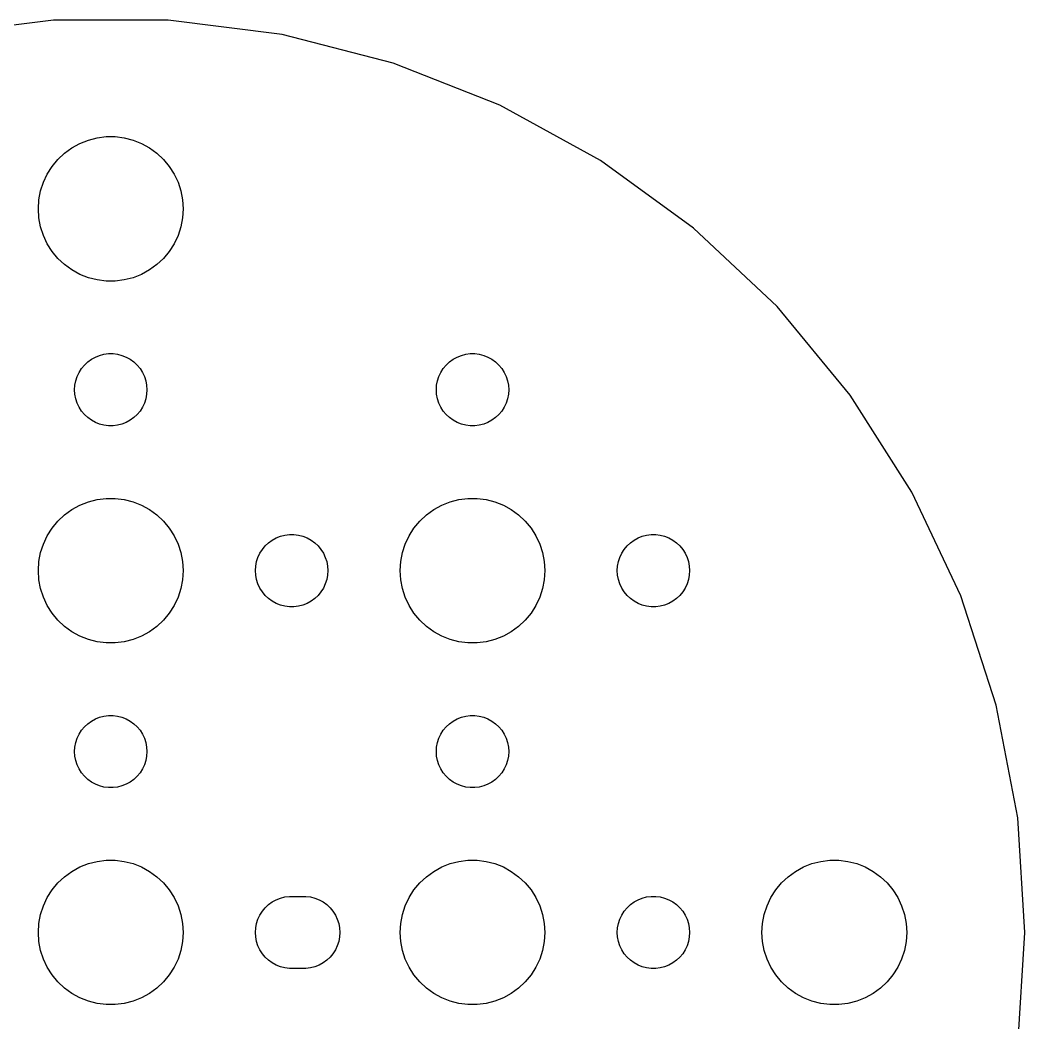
# Model space of a CAD drawing. Header units: metres. Extents: x -38 to 38, y -38 to 148.
# Drawn here: x -3.76 to 37.9, y -3.75 to 37.83 of the extents above; entities that cross this region are included whole.
import ezdxf

# ---------------------------------------------------------------- set-up
doc = ezdxf.new("R2010")
doc.units = ezdxf.units.M

msp = doc.modelspace()

# ---------------------------------------------------------------- linework, layer by layer
for p, q in [((-2.37987, 37.827), (-7.10208, 37.2305)), ((2.37987, 37.827), (-2.37987, 37.827)), ((7.10208, 37.2305), (2.37987, 37.827)), ((11.7123, 36.0468), (7.10208, 37.2305)), ((16.1378, 34.2946), (11.7123, 36.0468)), ((20.3088, 32.0015), (16.1378, 34.2946)), ((-0.927048, 32.8532), (-0.562134, 32.9469)), ((-0.562134, 32.9469), (-0.18837, 32.9941)), ((-0.18837, 32.9941), (0.18837, 32.9941)), ((0.18837, 32.9941), (0.562134, 32.9469)), ((0.562134, 32.9469), (0.927048, 32.8532)), ((-1.91226, 32.3115), (-1.60747, 32.533)), ((-1.60747, 32.533), (-1.27733, 32.7145)), ((-1.27733, 32.7145), (-0.927048, 32.8532)), ((0.927048, 32.8532), (1.27733, 32.7145)), ((1.27733, 32.7145), (1.60747, 32.533)), ((1.60747, 32.533), (1.91226, 32.3115)), ((-2.1869, 32.0536), (-1.91226, 32.3115)), ((1.91226, 32.3115), (2.1869, 32.0536)), ((-2.62891, 31.4453), (-2.42705, 31.7634)), ((-2.42705, 31.7634), (-2.1869, 32.0536)), ((2.1869, 32.0536), (2.42705, 31.7634)), ((2.42705, 31.7634), (2.62891, 31.4453)), ((24.1595, 29.2038), (20.3088, 32.0015)), ((-2.78932, 31.1044), (-2.62891, 31.4453)), ((2.62891, 31.4453), (2.78932, 31.1044)), ((-2.90575, 30.7461), (-2.78932, 31.1044)), ((2.78932, 31.1044), (2.90575, 30.7461)), ((-2.97633, 30.376), (-2.90575, 30.7461)), ((2.90575, 30.7461), (2.97633, 30.376)), ((-3, 30), (-2.97633, 30.376)), ((-2.97633, 29.624), (-3, 30)), ((2.97633, 30.376), (3, 30)), ((3, 30), (2.97633, 29.624)), ((-2.90575, 29.2539), (-2.97633, 29.624)), ((2.97633, 29.624), (2.90575, 29.2539)), ((-2.78932, 28.8956), (-2.90575, 29.2539)), ((2.90575, 29.2539), (2.78932, 28.8956)), ((27.6292, 25.9456), (24.1595, 29.2038)), ((-2.62891, 28.5547), (-2.78932, 28.8956)), ((2.78932, 28.8956), (2.62891, 28.5547)), ((-2.42705, 28.2366), (-2.62891, 28.5547)), ((2.62891, 28.5547), (2.42705, 28.2366)), ((-2.1869, 27.9464), (-2.42705, 28.2366)), ((-1.91226, 27.6884), (-2.1869, 27.9464)), ((2.1869, 27.9464), (1.91226, 27.6884)), ((2.42705, 28.2366), (2.1869, 27.9464)), ((-1.60747, 27.467), (-1.91226, 27.6884)), ((1.91226, 27.6884), (1.60747, 27.467)), ((-1.27733, 27.2855), (-1.60747, 27.467)), ((-0.927048, 27.1468), (-1.27733, 27.2855)), ((-0.562134, 27.0531), (-0.927048, 27.1468)), ((0.927048, 27.1468), (0.562134, 27.0531)), ((1.27733, 27.2855), (0.927048, 27.1468)), ((1.60747, 27.467), (1.27733, 27.2855)), ((-0.18837, 27.0059), (-0.562134, 27.0531)), ((0.18837, 27.0059), (-0.18837, 27.0059)), ((0.562134, 27.0531), (0.18837, 27.0059)), ((30.6632, 22.2781), (27.6292, 25.9456)), ((-0.956131, 23.6558), (-0.803726, 23.7665)), ((-0.803726, 23.7665), (-0.638657, 23.8572)), ((-0.638657, 23.8572), (-0.463516, 23.9266)), ((-0.463516, 23.9266), (-0.281067, 23.9734)), ((-0.281067, 23.9734), (-0.094177, 23.997)), ((-0.094177, 23.997), (0.094177, 23.997)), ((0.094177, 23.997), (0.281067, 23.9734)), ((0.281067, 23.9734), (0.463516, 23.9266)), ((0.463516, 23.9266), (0.638657, 23.8572)), ((0.638657, 23.8572), (0.803726, 23.7665)), ((0.803726, 23.7665), (0.956131, 23.6558)), ((14.0439, 23.6558), (14.1963, 23.7665)), ((14.1963, 23.7665), (14.3613, 23.8572)), ((14.3613, 23.8572), (14.5365, 23.9266)), ((14.5365, 23.9266), (14.7189, 23.9734)), ((14.7189, 23.9734), (14.9058, 23.997)), ((14.9058, 23.997), (15.0942, 23.997)), ((15.0942, 23.997), (15.2811, 23.9734)), ((15.2811, 23.9734), (15.4635, 23.9266)), ((15.4635, 23.9266), (15.6387, 23.8572)), ((15.6387, 23.8572), (15.8037, 23.7665)), ((15.8037, 23.7665), (15.9561, 23.6558)), ((-1.31445, 23.2226), (-1.21352, 23.3817)), ((-1.21352, 23.3817), (-1.09344, 23.5268)), ((-1.09344, 23.5268), (-0.956131, 23.6558)), ((0.956131, 23.6558), (1.09344, 23.5268)), ((1.09344, 23.5268), (1.21352, 23.3817)), ((1.21352, 23.3817), (1.31445, 23.2226)), ((13.6855, 23.2226), (13.7865, 23.3817)), ((13.7865, 23.3817), (13.9065, 23.5268)), ((13.9065, 23.5268), (14.0439, 23.6558)), ((15.9561, 23.6558), (16.0934, 23.5268)), ((16.0934, 23.5268), (16.2135, 23.3817)), ((16.2135, 23.3817), (16.3145, 23.2226)), ((-1.45287, 22.873), (-1.39465, 23.0522)), ((-1.39465, 23.0522), (-1.31445, 23.2226)), ((1.31445, 23.2226), (1.39465, 23.0522)), ((1.39465, 23.0522), (1.45287, 22.873)), ((13.5471, 22.873), (13.6053, 23.0522)), ((13.6053, 23.0522), (13.6855, 23.2226)), ((16.3145, 23.2226), (16.3947, 23.0522)), ((16.3947, 23.0522), (16.4529, 22.873)), ((-1.5, 22.5), (-1.48816, 22.688)), ((-1.48816, 22.312), (-1.5, 22.5)), ((-1.48816, 22.688), (-1.45287, 22.873)), ((1.45287, 22.873), (1.48816, 22.688)), ((1.48816, 22.688), (1.5, 22.5)), ((1.5, 22.5), (1.48816, 22.312)), ((13.5, 22.5), (13.5118, 22.688)), ((13.5118, 22.312), (13.5, 22.5)), ((13.5118, 22.688), (13.5471, 22.873)), ((16.4529, 22.873), (16.4882, 22.688)), ((16.4882, 22.688), (16.5, 22.5)), ((16.5, 22.5), (16.4882, 22.312)), ((-1.45287, 22.127), (-1.48816, 22.312)), ((-1.39465, 21.9478), (-1.45287, 22.127)), ((1.45287, 22.127), (1.39465, 21.9478)), ((1.48816, 22.312), (1.45287, 22.127)), ((13.5471, 22.127), (13.5118, 22.312)), ((13.6053, 21.9478), (13.5471, 22.127)), ((16.4529, 22.127), (16.3947, 21.9478)), ((16.4882, 22.312), (16.4529, 22.127)), ((33.2136, 18.2593), (30.6632, 22.2781)), ((-1.31445, 21.7774), (-1.39465, 21.9478)), ((-1.21352, 21.6183), (-1.31445, 21.7774)), ((1.31445, 21.7774), (1.21352, 21.6183)), ((1.39465, 21.9478), (1.31445, 21.7774)), ((13.6855, 21.7774), (13.6053, 21.9478)), ((13.7865, 21.6183), (13.6855, 21.7774)), ((16.3145, 21.7774), (16.2135, 21.6183)), ((16.3947, 21.9478), (16.3145, 21.7774)), ((-1.09344, 21.4732), (-1.21352, 21.6183)), ((-0.956131, 21.3442), (-1.09344, 21.4732)), ((-0.803726, 21.2335), (-0.956131, 21.3442)), ((0.956131, 21.3442), (0.803726, 21.2335)), ((1.09344, 21.4732), (0.956131, 21.3442)), ((1.21352, 21.6183), (1.09344, 21.4732)), ((13.9065, 21.4732), (13.7865, 21.6183)), ((14.0439, 21.3442), (13.9065, 21.4732)), ((14.1963, 21.2335), (14.0439, 21.3442)), ((15.9561, 21.3442), (15.8037, 21.2335)), ((16.0934, 21.4732), (15.9561, 21.3442)), ((16.2135, 21.6183), (16.0934, 21.4732)), ((-0.638657, 21.1427), (-0.803726, 21.2335)), ((-0.463516, 21.0734), (-0.638657, 21.1427)), ((-0.281067, 21.0266), (-0.463516, 21.0734)), ((-0.094177, 21.003), (-0.281067, 21.0266)), ((0.094177, 21.003), (-0.094177, 21.003)), ((0.281067, 21.0266), (0.094177, 21.003)), ((0.463516, 21.0734), (0.281067, 21.0266)), ((0.638657, 21.1427), (0.463516, 21.0734)), ((0.803726, 21.2335), (0.638657, 21.1427)), ((14.3613, 21.1427), (14.1963, 21.2335)), ((14.5365, 21.0734), (14.3613, 21.1427)), ((14.7189, 21.0266), (14.5365, 21.0734)), ((14.9058, 21.003), (14.7189, 21.0266)), ((15.0942, 21.003), (14.9058, 21.003)), ((15.2811, 21.0266), (15.0942, 21.003)), ((15.4635, 21.0734), (15.2811, 21.0266)), ((15.6387, 21.1427), (15.4635, 21.0734)), ((15.8037, 21.2335), (15.6387, 21.1427)), ((-0.927048, 17.8532), (-0.562134, 17.9469)), ((-0.562134, 17.9469), (-0.18837, 17.9941)), ((-0.18837, 17.9941), (0.18837, 17.9941)), ((0.18837, 17.9941), (0.562134, 17.9469)), ((0.562134, 17.9469), (0.927048, 17.8532)), ((14.0729, 17.8532), (14.4379, 17.9469)), ((14.4379, 17.9469), (14.8116, 17.9941)), ((14.8116, 17.9941), (15.1884, 17.9941)), ((15.1884, 17.9941), (15.5621, 17.9469)), ((15.5621, 17.9469), (15.927, 17.8532)), ((35.2402, 13.9526), (33.2136, 18.2593)), ((-1.91226, 17.3115), (-1.60747, 17.533)), ((-1.60747, 17.533), (-1.27733, 17.7145)), ((-1.27733, 17.7145), (-0.927048, 17.8532)), ((0.927048, 17.8532), (1.27733, 17.7145)), ((1.27733, 17.7145), (1.60747, 17.533)), ((1.60747, 17.533), (1.91226, 17.3115)), ((13.0877, 17.3115), (13.3925, 17.533)), ((13.3925, 17.533), (13.7227, 17.7145)), ((13.7227, 17.7145), (14.0729, 17.8532)), ((15.927, 17.8532), (16.2773, 17.7145)), ((16.2773, 17.7145), (16.6075, 17.533)), ((16.6075, 17.533), (16.9123, 17.3115)), ((-2.1869, 17.0536), (-1.91226, 17.3115)), ((1.91226, 17.3115), (2.1869, 17.0536)), ((12.8131, 17.0536), (13.0877, 17.3115)), ((16.9123, 17.3115), (17.1869, 17.0536)), ((-2.62891, 16.4453), (-2.42705, 16.7634)), ((-2.42705, 16.7634), (-2.1869, 17.0536)), ((2.1869, 17.0536), (2.42705, 16.7634)), ((2.42705, 16.7634), (2.62891, 16.4453)), ((12.3711, 16.4453), (12.5729, 16.7634)), ((12.5729, 16.7634), (12.8131, 17.0536)), ((17.1869, 17.0536), (17.427, 16.7634)), ((17.427, 16.7634), (17.6289, 16.4453)), ((-2.78932, 16.1044), (-2.62891, 16.4453)), ((2.62891, 16.4453), (2.78932, 16.1044)), ((6.54385, 16.1558), (6.69626, 16.2665)), ((6.69626, 16.2665), (6.86133, 16.3572)), ((6.86133, 16.3572), (7.03647, 16.4266)), ((7.03647, 16.4266), (7.21892, 16.4734)), ((7.21892, 16.4734), (7.40581, 16.497)), ((7.40581, 16.497), (7.59418, 16.497)), ((7.59418, 16.497), (7.78107, 16.4734)), ((7.78107, 16.4734), (7.96352, 16.4266)), ((7.96352, 16.4266), (8.13866, 16.3572)), ((8.13866, 16.3572), (8.30373, 16.2665)), ((8.30373, 16.2665), (8.45613, 16.1558)), ((12.2107, 16.1044), (12.3711, 16.4453)), ((17.6289, 16.4453), (17.7893, 16.1044)), ((21.5439, 16.1558), (21.6963, 16.2665)), ((21.6963, 16.2665), (21.8613, 16.3572)), ((21.8613, 16.3572), (22.0365, 16.4266)), ((22.0365, 16.4266), (22.2189, 16.4734)), ((22.2189, 16.4734), (22.4058, 16.497)), ((22.4058, 16.497), (22.5942, 16.497)), ((22.5942, 16.497), (22.7811, 16.4734)), ((22.7811, 16.4734), (22.9635, 16.4266)), ((22.9635, 16.4266), (23.1387, 16.3572)), ((23.1387, 16.3572), (23.3037, 16.2665)), ((23.3037, 16.2665), (23.4561, 16.1558)), ((-2.90575, 15.7461), (-2.78932, 16.1044)), ((2.78932, 16.1044), (2.90575, 15.7461)), ((6.18553, 15.7226), (6.28647, 15.8817)), ((6.28647, 15.8817), (6.40654, 16.0268)), ((6.40654, 16.0268), (6.54385, 16.1558)), ((8.45613, 16.1558), (8.59344, 16.0268)), ((8.59344, 16.0268), (8.71352, 15.8817)), ((8.71352, 15.8817), (8.81445, 15.7226)), ((12.0942, 15.7461), (12.2107, 16.1044)), ((17.7893, 16.1044), (17.9057, 15.7461)), ((21.1855, 15.7226), (21.2865, 15.8817)), ((21.2865, 15.8817), (21.4065, 16.0268)), ((21.4065, 16.0268), (21.5439, 16.1558)), ((23.4561, 16.1558), (23.5934, 16.0268)), ((23.5934, 16.0268), (23.7135, 15.8817)), ((23.7135, 15.8817), (23.8145, 15.7226)), ((-2.97633, 15.376), (-2.90575, 15.7461)), ((2.90575, 15.7461), (2.97633, 15.376)), ((6.04712, 15.373), (6.10533, 15.5522)), ((6.10533, 15.5522), (6.18553, 15.7226)), ((8.81445, 15.7226), (8.89465, 15.5522)), ((8.89465, 15.5522), (8.95287, 15.373)), ((12.0237, 15.376), (12.0942, 15.7461)), ((17.9057, 15.7461), (17.9763, 15.376)), ((21.0471, 15.373), (21.1053, 15.5522)), ((21.1053, 15.5522), (21.1855, 15.7226)), ((23.8145, 15.7226), (23.8947, 15.5522)), ((23.8947, 15.5522), (23.9529, 15.373)), ((-3, 15), (-2.97633, 15.376)), ((-2.97633, 14.624), (-3, 15)), ((2.97633, 15.376), (3, 15)), ((3, 15), (2.97633, 14.624)), ((6, 15), (6.01183, 15.188)), ((6.01183, 14.812), (6, 15)), ((6.01183, 15.188), (6.04712, 15.373)), ((8.95287, 15.373), (8.98816, 15.188)), ((8.98816, 15.188), (9, 15)), ((9, 15), (8.98816, 14.812)), ((12, 15), (12.0237, 15.376)), ((12.0237, 14.624), (12, 15)), ((17.9763, 15.376), (18, 15)), ((18, 15), (17.9763, 14.624)), ((21, 15), (21.0118, 15.188)), ((21.0118, 14.812), (21, 15)), ((21.0118, 15.188), (21.0471, 15.373)), ((23.9529, 15.373), (23.9882, 15.188)), ((23.9882, 15.188), (24, 15)), ((24, 15), (23.9882, 14.812)), ((-2.90575, 14.2539), (-2.97633, 14.624)), ((2.97633, 14.624), (2.90575, 14.2539)), ((6.04712, 14.627), (6.01183, 14.812)), ((6.10533, 14.4478), (6.04712, 14.627)), ((8.95287, 14.627), (8.89465, 14.4478)), ((8.98816, 14.812), (8.95287, 14.627)), ((12.0942, 14.2539), (12.0237, 14.624)), ((17.9763, 14.624), (17.9057, 14.2539)), ((21.0471, 14.627), (21.0118, 14.812)), ((21.1053, 14.4478), (21.0471, 14.627)), ((23.9529, 14.627), (23.8947, 14.4478)), ((23.9882, 14.812), (23.9529, 14.627)), ((-2.78932, 13.8956), (-2.90575, 14.2539)), ((2.90575, 14.2539), (2.78932, 13.8956)), ((6.18553, 14.2774), (6.10533, 14.4478)), ((6.28647, 14.1183), (6.18553, 14.2774)), ((8.81445, 14.2774), (8.71352, 14.1183)), ((8.89465, 14.4478), (8.81445, 14.2774)), ((12.2107, 13.8956), (12.0942, 14.2539)), ((17.9057, 14.2539), (17.7893, 13.8956)), ((21.1855, 14.2774), (21.1053, 14.4478)), ((21.2865, 14.1183), (21.1855, 14.2774)), ((23.8145, 14.2774), (23.7135, 14.1183)), ((23.8947, 14.4478), (23.8145, 14.2774)), ((-2.62891, 13.5547), (-2.78932, 13.8956)), ((2.78932, 13.8956), (2.62891, 13.5547)), ((6.40654, 13.9732), (6.28647, 14.1183)), ((6.54385, 13.8442), (6.40654, 13.9732)), ((6.69626, 13.7335), (6.54385, 13.8442)), ((8.45613, 13.8442), (8.30373, 13.7335)), ((8.59344, 13.9732), (8.45613, 13.8442)), ((8.71352, 14.1183), (8.59344, 13.9732)), ((12.3711, 13.5547), (12.2107, 13.8956)), ((17.7893, 13.8956), (17.6289, 13.5547)), ((21.4065, 13.9732), (21.2865, 14.1183)), ((21.5439, 13.8442), (21.4065, 13.9732)), ((21.6963, 13.7335), (21.5439, 13.8442)), ((23.4561, 13.8442), (23.3037, 13.7335)), ((23.5934, 13.9732), (23.4561, 13.8442)), ((23.7135, 14.1183), (23.5934, 13.9732)), ((36.711, 9.42578), (35.2402, 13.9526)), ((-2.42705, 13.2366), (-2.62891, 13.5547)), ((2.62891, 13.5547), (2.42705, 13.2366)), ((6.86133, 13.6427), (6.69626, 13.7335)), ((7.03647, 13.5734), (6.86133, 13.6427)), ((7.21892, 13.5266), (7.03647, 13.5734)), ((7.40581, 13.5029), (7.21892, 13.5266)), ((7.59418, 13.5029), (7.40581, 13.5029)), ((7.78107, 13.5266), (7.59418, 13.5029)), ((7.96352, 13.5734), (7.78107, 13.5266)), ((8.13866, 13.6427), (7.96352, 13.5734)), ((8.30373, 13.7335), (8.13866, 13.6427)), ((12.5729, 13.2366), (12.3711, 13.5547)), ((17.6289, 13.5547), (17.427, 13.2366)), ((21.8613, 13.6427), (21.6963, 13.7335)), ((22.0365, 13.5734), (21.8613, 13.6427)), ((22.2189, 13.5266), (22.0365, 13.5734)), ((22.4058, 13.5029), (22.2189, 13.5266)), ((22.5942, 13.5029), (22.4058, 13.5029)), ((22.7811, 13.5266), (22.5942, 13.5029)), ((22.9635, 13.5734), (22.7811, 13.5266)), ((23.1387, 13.6427), (22.9635, 13.5734)), ((23.3037, 13.7335), (23.1387, 13.6427)), ((-2.1869, 12.9464), (-2.42705, 13.2366)), ((-1.91226, 12.6884), (-2.1869, 12.9464)), ((2.1869, 12.9464), (1.91226, 12.6884)), ((2.42705, 13.2366), (2.1869, 12.9464)), ((12.8131, 12.9464), (12.5729, 13.2366)), ((13.0877, 12.6884), (12.8131, 12.9464)), ((17.1869, 12.9464), (16.9123, 12.6884)), ((17.427, 13.2366), (17.1869, 12.9464)), ((-1.60747, 12.467), (-1.91226, 12.6884)), ((1.91226, 12.6884), (1.60747, 12.467)), ((13.3925, 12.467), (13.0877, 12.6884)), ((16.9123, 12.6884), (16.6075, 12.467)), ((-1.27733, 12.2855), (-1.60747, 12.467)), ((-0.927048, 12.1468), (-1.27733, 12.2855)), ((-0.562134, 12.0531), (-0.927048, 12.1468)), ((0.927048, 12.1468), (0.562134, 12.0531)), ((1.27733, 12.2855), (0.927048, 12.1468)), ((1.60747, 12.467), (1.27733, 12.2855)), ((13.7227, 12.2855), (13.3925, 12.467)), ((14.0729, 12.1468), (13.7227, 12.2855)), ((14.4379, 12.0531), (14.0729, 12.1468)), ((15.927, 12.1468), (15.5621, 12.0531)), ((16.2773, 12.2855), (15.927, 12.1468)), ((16.6075, 12.467), (16.2773, 12.2855)), ((-0.18837, 12.0059), (-0.562134, 12.0531)), ((0.18837, 12.0059), (-0.18837, 12.0059)), ((0.562134, 12.0531), (0.18837, 12.0059)), ((14.8116, 12.0059), (14.4379, 12.0531)), ((15.1884, 12.0059), (14.8116, 12.0059)), ((15.5621, 12.0531), (15.1884, 12.0059)), ((37.6029, 4.75035), (36.711, 9.42578)), ((-0.956131, 8.65576), (-0.803726, 8.76648)), ((-0.803726, 8.76648), (-0.638657, 8.85724)), ((-0.638657, 8.85724), (-0.463516, 8.92657)), ((-0.463516, 8.92657), (-0.281067, 8.97342)), ((-0.281067, 8.97342), (-0.094177, 8.99704)), ((-0.094177, 8.99704), (0.094177, 8.99704)), ((0.094177, 8.99704), (0.281067, 8.97342)), ((0.281067, 8.97342), (0.463516, 8.92657)), ((0.463516, 8.92657), (0.638657, 8.85724)), ((0.638657, 8.85724), (0.803726, 8.76648)), ((0.803726, 8.76648), (0.956131, 8.65576)), ((14.0439, 8.65576), (14.1963, 8.76648)), ((14.1963, 8.76648), (14.3613, 8.85724)), ((14.3613, 8.85724), (14.5365, 8.92657)), ((14.5365, 8.92657), (14.7189, 8.97342)), ((14.7189, 8.97342), (14.9058, 8.99704)), ((14.9058, 8.99704), (15.0942, 8.99704)), ((15.0942, 8.99704), (15.2811, 8.97342)), ((15.2811, 8.97342), (15.4635, 8.92657)), ((15.4635, 8.92657), (15.6387, 8.85724)), ((15.6387, 8.85724), (15.8037, 8.76648)), ((15.8037, 8.76648), (15.9561, 8.65576)), ((-1.31445, 8.22263), (-1.21352, 8.38167)), ((-1.21352, 8.38167), (-1.09344, 8.52681)), ((-1.09344, 8.52681), (-0.956131, 8.65576)), ((0.956131, 8.65576), (1.09344, 8.52681)), ((1.09344, 8.52681), (1.21352, 8.38167)), ((1.21352, 8.38167), (1.31445, 8.22263)), ((13.6855, 8.22263), (13.7865, 8.38167)), ((13.7865, 8.38167), (13.9065, 8.52681)), ((13.9065, 8.52681), (14.0439, 8.65576)), ((15.9561, 8.65576), (16.0934, 8.52681)), ((16.0934, 8.52681), (16.2135, 8.38167)), ((16.2135, 8.38167), (16.3145, 8.22263)), ((-1.45287, 7.87303), (-1.39465, 8.05219)), ((-1.39465, 8.05219), (-1.31445, 8.22263)), ((1.31445, 8.22263), (1.39465, 8.05219)), ((1.39465, 8.05219), (1.45287, 7.87303)), ((13.5471, 7.87303), (13.6053, 8.05219)), ((13.6053, 8.05219), (13.6855, 8.22263)), ((16.3145, 8.22263), (16.3947, 8.05219)), ((16.3947, 8.05219), (16.4529, 7.87303)), ((-1.5, 7.5), (-1.48816, 7.68799)), ((-1.48816, 7.312), (-1.5, 7.5)), ((-1.48816, 7.68799), (-1.45287, 7.87303)), ((1.45287, 7.87303), (1.48816, 7.68799)), ((1.48816, 7.68799), (1.5, 7.5)), ((1.5, 7.5), (1.48816, 7.312)), ((13.5, 7.5), (13.5118, 7.68799)), ((13.5118, 7.312), (13.5, 7.5)), ((13.5118, 7.68799), (13.5471, 7.87303)), ((16.4529, 7.87303), (16.4882, 7.68799)), ((16.4882, 7.68799), (16.5, 7.5)), ((16.5, 7.5), (16.4882, 7.312)), ((-1.45287, 7.12695), (-1.48816, 7.312)), ((-1.39465, 6.9478), (-1.45287, 7.12695)), ((1.45287, 7.12695), (1.39465, 6.9478)), ((1.48816, 7.312), (1.45287, 7.12695)), ((13.5471, 7.12695), (13.5118, 7.312)), ((13.6053, 6.9478), (13.5471, 7.12695)), ((16.4529, 7.12695), (16.3947, 6.9478)), ((16.4882, 7.312), (16.4529, 7.12695)), ((-1.31445, 6.77736), (-1.39465, 6.9478)), ((-1.21352, 6.61832), (-1.31445, 6.77736)), ((1.31445, 6.77736), (1.21352, 6.61832)), ((1.39465, 6.9478), (1.31445, 6.77736)), ((13.6855, 6.77736), (13.6053, 6.9478)), ((13.7865, 6.61832), (13.6855, 6.77736)), ((16.3145, 6.77736), (16.2135, 6.61832)), ((16.3947, 6.9478), (16.3145, 6.77736)), ((-1.09344, 6.47318), (-1.21352, 6.61832)), ((-0.956131, 6.34422), (-1.09344, 6.47318)), ((-0.803726, 6.23351), (-0.956131, 6.34422)), ((0.956131, 6.34422), (0.803726, 6.23351)), ((1.09344, 6.47318), (0.956131, 6.34422)), ((1.21352, 6.61832), (1.09344, 6.47318)), ((13.9065, 6.47318), (13.7865, 6.61832)), ((14.0439, 6.34422), (13.9065, 6.47318)), ((14.1963, 6.23351), (14.0439, 6.34422)), ((15.9561, 6.34422), (15.8037, 6.23351)), ((16.0934, 6.47318), (15.9561, 6.34422)), ((16.2135, 6.61832), (16.0934, 6.47318)), ((-0.638657, 6.14275), (-0.803726, 6.23351)), ((-0.463516, 6.07341), (-0.638657, 6.14275)), ((-0.281067, 6.02657), (-0.463516, 6.07341)), ((-0.094177, 6.00294), (-0.281067, 6.02657)), ((0.094177, 6.00294), (-0.094177, 6.00294)), ((0.281067, 6.02657), (0.094177, 6.00294)), ((0.463516, 6.07341), (0.281067, 6.02657)), ((0.638657, 6.14275), (0.463516, 6.07341)), ((0.803726, 6.23351), (0.638657, 6.14275)), ((14.3613, 6.14275), (14.1963, 6.23351)), ((14.5365, 6.07341), (14.3613, 6.14275)), ((14.7189, 6.02657), (14.5365, 6.07341)), ((14.9058, 6.00294), (14.7189, 6.02657)), ((15.0942, 6.00294), (14.9058, 6.00294)), ((15.2811, 6.02657), (15.0942, 6.00294)), ((15.4635, 6.07341), (15.2811, 6.02657)), ((15.6387, 6.14275), (15.4635, 6.07341)), ((15.8037, 6.23351), (15.6387, 6.14275)), ((37.9018, 0), (37.6029, 4.75035)), ((-0.927048, 2.85316), (-0.562134, 2.94685)), ((-0.562134, 2.94685), (-0.18837, 2.99408)), ((-0.18837, 2.99408), (0.18837, 2.99408)), ((0.18837, 2.99408), (0.562134, 2.94685)), ((0.562134, 2.94685), (0.927048, 2.85316)), ((14.0729, 2.85316), (14.4379, 2.94685)), ((14.4379, 2.94685), (14.8116, 2.99408)), ((14.8116, 2.99408), (15.1884, 2.99408)), ((15.1884, 2.99408), (15.5621, 2.94685)), ((15.5621, 2.94685), (15.927, 2.85316)), ((29.0729, 2.85316), (29.4379, 2.94685)), ((29.4379, 2.94685), (29.8116, 2.99408)), ((29.8116, 2.99408), (30.1884, 2.99408)), ((30.1884, 2.99408), (30.5621, 2.94685)), ((30.5621, 2.94685), (30.927, 2.85316)), ((-1.91226, 2.31154), (-1.60747, 2.53297)), ((-1.60747, 2.53297), (-1.27733, 2.71448)), ((-1.27733, 2.71448), (-0.927048, 2.85316)), ((0.927048, 2.85316), (1.27733, 2.71448)), ((1.27733, 2.71448), (1.60747, 2.53297)), ((1.60747, 2.53297), (1.91226, 2.31154)), ((13.0877, 2.31154), (13.3925, 2.53297)), ((13.3925, 2.53297), (13.7227, 2.71448)), ((13.7227, 2.71448), (14.0729, 2.85316)), ((15.927, 2.85316), (16.2773, 2.71448)), ((16.2773, 2.71448), (16.6075, 2.53297)), ((16.6075, 2.53297), (16.9123, 2.31154)), ((28.0877, 2.31154), (28.3925, 2.53297)), ((28.3925, 2.53297), (28.7227, 2.71448)), ((28.7227, 2.71448), (29.0729, 2.85316)), ((30.927, 2.85316), (31.2773, 2.71448)), ((31.2773, 2.71448), (31.6075, 2.53297)), ((31.6075, 2.53297), (31.9123, 2.31154)), ((-2.1869, 2.05363), (-1.91226, 2.31154)), ((1.91226, 2.31154), (2.1869, 2.05363)), ((12.8131, 2.05363), (13.0877, 2.31154)), ((16.9123, 2.31154), (17.1869, 2.05363)), ((27.8131, 2.05363), (28.0877, 2.31154)), ((31.9123, 2.31154), (32.1869, 2.05363)), ((-2.62891, 1.44525), (-2.42705, 1.76335)), ((-2.42705, 1.76335), (-2.1869, 2.05363)), ((2.1869, 2.05363), (2.42705, 1.76335)), ((2.42705, 1.76335), (2.62891, 1.44525)), ((12.3711, 1.44525), (12.5729, 1.76335)), ((12.5729, 1.76335), (12.8131, 2.05363)), ((17.1869, 2.05363), (17.427, 1.76335)), ((17.427, 1.76335), (17.6289, 1.44525)), ((27.3711, 1.44525), (27.5729, 1.76335)), ((27.5729, 1.76335), (27.8131, 2.05363)), ((32.1869, 2.05363), (32.427, 1.76335)), ((32.427, 1.76335), (32.6289, 1.44525)), ((-2.78932, 1.10437), (-2.62891, 1.44525)), ((2.62891, 1.44525), (2.78932, 1.10437)), ((6.54385, 1.15576), (6.69626, 1.26648)), ((6.69626, 1.26648), (6.86133, 1.35724)), ((6.86133, 1.35724), (7.03647, 1.42657)), ((7.03647, 1.42657), (7.21892, 1.47342)), ((7.21892, 1.47342), (7.40581, 1.49704)), ((7.40581, 1.49704), (8.09418, 1.49704)), ((8.09418, 1.49704), (8.28107, 1.47342)), ((8.28107, 1.47342), (8.46352, 1.42657)), ((8.46352, 1.42657), (8.63866, 1.35724)), ((8.63866, 1.35724), (8.80373, 1.26648)), ((8.80373, 1.26648), (8.95613, 1.15576)), ((12.2107, 1.10437), (12.3711, 1.44525)), ((17.6289, 1.44525), (17.7893, 1.10437)), ((21.5439, 1.15576), (21.6963, 1.26648)), ((21.6963, 1.26648), (21.8613, 1.35724)), ((21.8613, 1.35724), (22.0365, 1.42657)), ((22.0365, 1.42657), (22.2189, 1.47342)), ((22.2189, 1.47342), (22.4058, 1.49704)), ((22.4058, 1.49704), (22.5942, 1.49704)), ((22.5942, 1.49704), (22.7811, 1.47342)), ((22.7811, 1.47342), (22.9635, 1.42657)), ((22.9635, 1.42657), (23.1387, 1.35724)), ((23.1387, 1.35724), (23.3037, 1.26648)), ((23.3037, 1.26648), (23.4561, 1.15576)), ((27.2107, 1.10437), (27.3711, 1.44525)), ((32.6289, 1.44525), (32.7893, 1.10437)), ((-2.90575, 0.746063), (-2.78932, 1.10437)), ((2.78932, 1.10437), (2.90575, 0.746063)), ((6.18553, 0.722626), (6.28647, 0.881668)), ((6.28647, 0.881668), (6.40654, 1.02681)), ((6.40654, 1.02681), (6.54385, 1.15576)), ((8.95613, 1.15576), (9.09344, 1.02681)), ((9.09344, 1.02681), (9.21352, 0.881668)), ((9.21352, 0.881668), (9.31445, 0.722626)), ((12.0942, 0.746063), (12.2107, 1.10437)), ((17.7893, 1.10437), (17.9057, 0.746063)), ((21.1855, 0.722626), (21.2865, 0.881668)), ((21.2865, 0.881668), (21.4065, 1.02681)), ((21.4065, 1.02681), (21.5439, 1.15576)), ((23.4561, 1.15576), (23.5934, 1.02681)), ((23.5934, 1.02681), (23.7135, 0.881668)), ((23.7135, 0.881668), (23.8145, 0.722626)), ((27.0942, 0.746063), (27.2107, 1.10437)), ((32.7893, 1.10437), (32.9057, 0.746063)), ((-2.97633, 0.375992), (-2.90575, 0.746063)), ((2.90575, 0.746063), (2.97633, 0.375992)), ((6.04712, 0.373032), (6.10533, 0.552185)), ((6.10533, 0.552185), (6.18553, 0.722626)), ((9.31445, 0.722626), (9.39465, 0.552185)), ((9.39465, 0.552185), (9.45287, 0.373032)), ((12.0237, 0.375992), (12.0942, 0.746063)), ((17.9057, 0.746063), (17.9763, 0.375992)), ((21.0471, 0.373032), (21.1053, 0.552185)), ((21.1053, 0.552185), (21.1855, 0.722626)), ((23.8145, 0.722626), (23.8947, 0.552185)), ((23.8947, 0.552185), (23.9529, 0.373032)), ((27.0237, 0.375992), (27.0942, 0.746063)), ((32.9057, 0.746063), (32.9763, 0.375992)), ((-3, 0), (-2.97633, 0.375992)), ((-2.97633, -0.375992), (-3, 0)), ((2.97633, 0.375992), (3, 0)), ((3, 0), (2.97633, -0.375992)), ((6, 0), (6.01183, 0.187988)), ((6.01183, -0.187988), (6, 0)), ((6.01183, 0.187988), (6.04712, 0.373032)), ((9.45287, 0.373032), (9.48816, 0.187988)), ((9.48816, 0.187988), (9.5, 0)), ((9.5, 0), (9.48816, -0.187988)), ((12, 0), (12.0237, 0.375992)), ((12.0237, -0.375992), (12, 0)), ((17.9763, 0.375992), (18, 0)), ((18, 0), (17.9763, -0.375992)), ((21, 0), (21.0118, 0.187988)), ((21.0118, -0.187988), (21, 0)), ((21.0118, 0.187988), (21.0471, 0.373032)), ((23.9529, 0.373032), (23.9882, 0.187988)), ((23.9882, 0.187988), (24, 0)), ((24, 0), (23.9882, -0.187988)), ((27, 0), (27.0237, 0.375992)), ((27.0237, -0.375992), (27, 0)), ((32.9763, 0.375992), (33, 0)), ((33, 0), (32.9763, -0.375992)), ((37.6029, -4.75035), (37.9018, 0)), ((-2.90575, -0.746063), (-2.97633, -0.375992)), ((2.97633, -0.375992), (2.90575, -0.746063)), ((6.04712, -0.373032), (6.01183, -0.187988)), ((6.10533, -0.552185), (6.04712, -0.373032)), ((9.45287, -0.373032), (9.39465, -0.552185)), ((9.48816, -0.187988), (9.45287, -0.373032)), ((12.0942, -0.746063), (12.0237, -0.375992)), ((17.9763, -0.375992), (17.9057, -0.746063)), ((21.0471, -0.373032), (21.0118, -0.187988)), ((21.1053, -0.552185), (21.0471, -0.373032)), ((23.9529, -0.373032), (23.8947, -0.552185)), ((23.9882, -0.187988), (23.9529, -0.373032)), ((27.0942, -0.746063), (27.0237, -0.375992)), ((32.9763, -0.375992), (32.9057, -0.746063)), ((-2.78932, -1.10437), (-2.90575, -0.746063)), ((2.90575, -0.746063), (2.78932, -1.10437)), ((6.18553, -0.722626), (6.10533, -0.552185)), ((6.28647, -0.881668), (6.18553, -0.722626)), ((9.31445, -0.722626), (9.21352, -0.881668)), ((9.39465, -0.552185), (9.31445, -0.722626)), ((12.2107, -1.10437), (12.0942, -0.746063)), ((17.9057, -0.746063), (17.7893, -1.10437)), ((21.1855, -0.722626), (21.1053, -0.552185)), ((21.2865, -0.881668), (21.1855, -0.722626)), ((23.8145, -0.722626), (23.7135, -0.881668)), ((23.8947, -0.552185), (23.8145, -0.722626)), ((27.2107, -1.10437), (27.0942, -0.746063)), ((32.9057, -0.746063), (32.7893, -1.10437)), ((-2.62891, -1.44525), (-2.78932, -1.10437)), ((2.78932, -1.10437), (2.62891, -1.44525)), ((6.40654, -1.02681), (6.28647, -0.881668)), ((6.54385, -1.15576), (6.40654, -1.02681)), ((6.69626, -1.26648), (6.54385, -1.15576)), ((8.95613, -1.15576), (8.80373, -1.26648)), ((9.09344, -1.02681), (8.95613, -1.15576)), ((9.21352, -0.881668), (9.09344, -1.02681)), ((12.3711, -1.44525), (12.2107, -1.10437)), ((17.7893, -1.10437), (17.6289, -1.44525)), ((21.4065, -1.02681), (21.2865, -0.881668)), ((21.5439, -1.15576), (21.4065, -1.02681)), ((21.6963, -1.26648), (21.5439, -1.15576)), ((23.4561, -1.15576), (23.3037, -1.26648)), ((23.5934, -1.02681), (23.4561, -1.15576)), ((23.7135, -0.881668), (23.5934, -1.02681)), ((27.3711, -1.44525), (27.2107, -1.10437)), ((32.7893, -1.10437), (32.6289, -1.44525)), ((-2.42705, -1.76335), (-2.62891, -1.44525)), ((2.62891, -1.44525), (2.42705, -1.76335)), ((6.86133, -1.35724), (6.69626, -1.26648)), ((7.03647, -1.42657), (6.86133, -1.35724)), ((7.21892, -1.47342), (7.03647, -1.42657)), ((7.40581, -1.49704), (7.21892, -1.47342)), ((8.09418, -1.49704), (7.40581, -1.49704)), ((8.28107, -1.47342), (8.09418, -1.49704)), ((8.46352, -1.42657), (8.28107, -1.47342)), ((8.63866, -1.35724), (8.46352, -1.42657)), ((8.80373, -1.26648), (8.63866, -1.35724)), ((12.5729, -1.76335), (12.3711, -1.44525)), ((17.6289, -1.44525), (17.427, -1.76335)), ((21.8613, -1.35724), (21.6963, -1.26648)), ((22.0365, -1.42657), (21.8613, -1.35724)), ((22.2189, -1.47342), (22.0365, -1.42657)), ((22.4058, -1.49704), (22.2189, -1.47342)), ((22.5942, -1.49704), (22.4058, -1.49704)), ((22.7811, -1.47342), (22.5942, -1.49704)), ((22.9635, -1.42657), (22.7811, -1.47342)), ((23.1387, -1.35724), (22.9635, -1.42657)), ((23.3037, -1.26648), (23.1387, -1.35724)), ((27.5729, -1.76335), (27.3711, -1.44525)), ((32.6289, -1.44525), (32.427, -1.76335)), ((-2.1869, -2.05363), (-2.42705, -1.76335)), ((-1.91226, -2.31154), (-2.1869, -2.05363)), ((2.1869, -2.05363), (1.91226, -2.31154)), ((2.42705, -1.76335), (2.1869, -2.05363)), ((12.8131, -2.05363), (12.5729, -1.76335)), ((13.0877, -2.31154), (12.8131, -2.05363)), ((17.1869, -2.05363), (16.9123, -2.31154)), ((17.427, -1.76335), (17.1869, -2.05363)), ((27.8131, -2.05363), (27.5729, -1.76335)), ((28.0877, -2.31154), (27.8131, -2.05363)), ((32.1869, -2.05363), (31.9123, -2.31154)), ((32.427, -1.76335), (32.1869, -2.05363)), ((-1.60747, -2.53297), (-1.91226, -2.31154)), ((1.91226, -2.31154), (1.60747, -2.53297)), ((13.3925, -2.53297), (13.0877, -2.31154)), ((16.9123, -2.31154), (16.6075, -2.53297)), ((28.3925, -2.53297), (28.0877, -2.31154)), ((31.9123, -2.31154), (31.6075, -2.53297)), ((-1.27733, -2.71448), (-1.60747, -2.53297)), ((-0.927048, -2.85316), (-1.27733, -2.71448)), ((-0.562134, -2.94685), (-0.927048, -2.85316)), ((0.927048, -2.85316), (0.562134, -2.94685)), ((1.27733, -2.71448), (0.927048, -2.85316)), ((1.60747, -2.53297), (1.27733, -2.71448)), ((13.7227, -2.71448), (13.3925, -2.53297)), ((14.0729, -2.85316), (13.7227, -2.71448)), ((14.4379, -2.94685), (14.0729, -2.85316)), ((15.927, -2.85316), (15.5621, -2.94685)), ((16.2773, -2.71448), (15.927, -2.85316)), ((16.6075, -2.53297), (16.2773, -2.71448)), ((28.7227, -2.71448), (28.3925, -2.53297)), ((29.0729, -2.85316), (28.7227, -2.71448)), ((29.4379, -2.94685), (29.0729, -2.85316)), ((30.927, -2.85316), (30.5621, -2.94685)), ((31.2773, -2.71448), (30.927, -2.85316)), ((31.6075, -2.53297), (31.2773, -2.71448)), ((-0.18837, -2.99408), (-0.562134, -2.94685)), ((0.18837, -2.99408), (-0.18837, -2.99408)), ((0.562134, -2.94685), (0.18837, -2.99408)), ((14.8116, -2.99408), (14.4379, -2.94685)), ((15.1884, -2.99408), (14.8116, -2.99408)), ((15.5621, -2.94685), (15.1884, -2.99408)), ((29.8116, -2.99408), (29.4379, -2.94685)), ((30.1884, -2.99408), (29.8116, -2.99408)), ((30.5621, -2.94685), (30.1884, -2.99408))]:
    msp.add_line(p, q)

doc.saveas('drawing.dxf')
